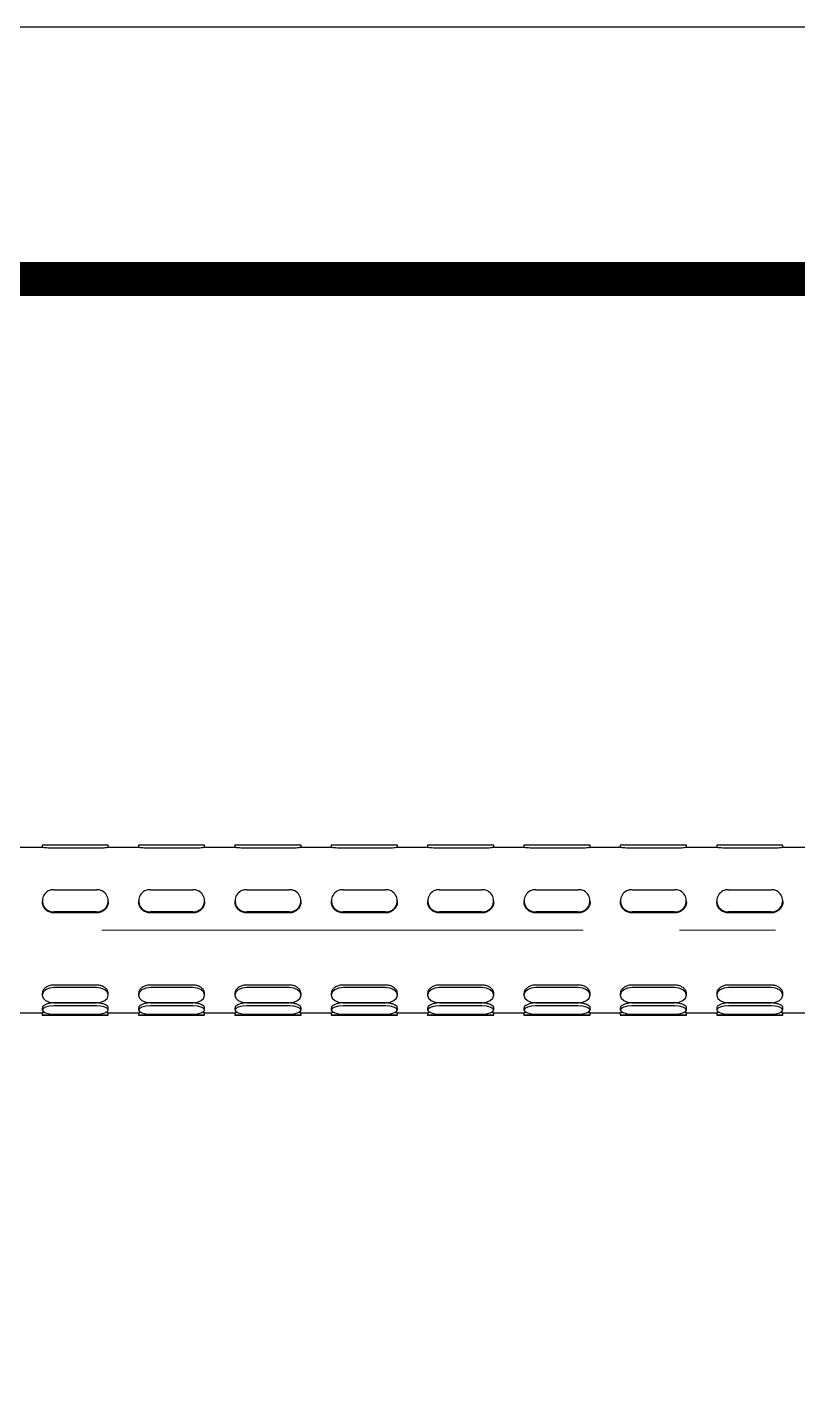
# Model space of a CAD drawing. Extents: x 0 to 3125, y 0 to 2290.
# Drawn here: x 1043.9 to 1206.6, y 2004.1 to 2289.6 of the extents above; entities that cross this region are included whole.
import ezdxf

# ---------------------------------------------------------------- set-up
doc = ezdxf.new("R2010")
doc.units = 0
doc.header["$LTSCALE"] = 10
doc.header["$MEASUREMENT"] = 0
doc.linetypes.add('CENTERX2', pattern=[20.32, 12.7, -2.54, 2.54, -2.54])
doc.layers.get('0').update_dxf_attribs({"linetype": 'CONTINUOUS'})
doc.layers.add('中心线层', color=1, linetype='CENTERX2', lineweight=25)

msp = doc.modelspace()

# ---------------------------------------------------------------- linework, layer by layer
at = {"color": 7, "linetype": 'Continuous', "lineweight": 25}
for p, q in [((1047.14, 2116.46), (1040.7, 2116.46)), ((1047.1, 2116.96), (1047.1, 2116.45)), ((1058.57, 2116.97), (1049.6, 2116.97)), ((1058.57, 2116.29), (1049.6, 2116.29)), ((1067.48, 2116.46), (1061.04, 2116.46)), ((1061.06, 2116.45), (1061.06, 2116.96)), ((1067.44, 2116.96), (1067.44, 2116.45)), ((1078.91, 2116.97), (1069.94, 2116.97)), ((1078.91, 2116.29), (1069.94, 2116.29)), ((1087.82, 2116.46), (1081.38, 2116.46)), ((1081.4, 2116.45), (1081.4, 2116.96)), ((1087.78, 2116.96), (1087.78, 2116.45)), ((1099.25, 2116.97), (1090.28, 2116.97)), ((1099.25, 2116.29), (1090.28, 2116.29)), ((1108.16, 2116.46), (1101.72, 2116.46)), ((1101.74, 2116.45), (1101.74, 2116.96)), ((1108.12, 2116.96), (1108.12, 2116.45)), ((1119.59, 2116.97), (1110.62, 2116.97)), ((1119.59, 2116.29), (1110.62, 2116.29)), ((1128.5, 2116.46), (1122.06, 2116.46)), ((1122.08, 2116.45), (1122.08, 2116.96)), ((1128.46, 2116.96), (1128.46, 2116.45)), ((1139.93, 2116.97), (1130.96, 2116.97)), ((1139.93, 2116.29), (1130.96, 2116.29)), ((1148.84, 2116.46), (1142.4, 2116.46)), ((1142.42, 2116.45), (1142.42, 2116.96)), ((1148.8, 2116.96), (1148.8, 2116.45)), ((1160.27, 2116.97), (1151.3, 2116.97)), ((1160.27, 2116.29), (1151.3, 2116.29)), ((1169.18, 2116.46), (1162.74, 2116.46)), ((1162.76, 2116.45), (1162.76, 2116.96)), ((1169.14, 2116.96), (1169.14, 2116.45)), ((1180.61, 2116.97), (1171.64, 2116.97)), ((1180.61, 2116.29), (1171.64, 2116.29)), ((1189.52, 2116.46), (1183.08, 2116.46)), ((1183.1, 2116.45), (1183.1, 2116.96)), ((1189.48, 2116.96), (1189.48, 2116.45)), ((1200.95, 2116.97), (1191.98, 2116.97)), ((1200.95, 2116.29), (1191.98, 2116.29)), ((1209.86, 2116.46), (1203.42, 2116.46)), ((1203.44, 2116.45), (1203.44, 2116.96)), ((1049.6, 2107.56), (1058.57, 2107.56)), ((1069.94, 2107.56), (1078.91, 2107.56)), ((1090.28, 2107.56), (1099.25, 2107.56)), ((1110.62, 2107.56), (1119.59, 2107.56)), ((1130.96, 2107.56), (1139.93, 2107.56)), ((1151.3, 2107.56), (1160.27, 2107.56)), ((1171.64, 2107.56), (1180.61, 2107.56)), ((1191.98, 2107.56), (1200.95, 2107.56)), ((1047.1, 2105.22), (1047.1, 2105.05)), ((1061.06, 2105.05), (1061.06, 2105.22)), ((1067.44, 2105.22), (1067.44, 2105.05)), ((1081.4, 2105.05), (1081.4, 2105.22)), ((1087.78, 2105.22), (1087.78, 2105.05)), ((1101.74, 2105.05), (1101.74, 2105.22)), ((1108.12, 2105.22), (1108.12, 2105.05)), ((1122.08, 2105.05), (1122.08, 2105.22)), ((1128.46, 2105.22), (1128.46, 2105.05)), ((1142.42, 2105.05), (1142.42, 2105.22)), ((1148.8, 2105.22), (1148.8, 2105.05)), ((1162.76, 2105.05), (1162.76, 2105.22)), ((1169.14, 2105.22), (1169.14, 2105.05)), ((1183.1, 2105.05), (1183.1, 2105.22)), ((1189.48, 2105.22), (1189.48, 2105.05)), ((1203.44, 2105.05), (1203.44, 2105.22)), ((1058.57, 2102.88), (1049.6, 2102.88)), ((1058.57, 2102.65), (1049.6, 2102.65)), ((1078.91, 2102.88), (1069.94, 2102.88)), ((1078.91, 2102.65), (1069.94, 2102.65)), ((1099.25, 2102.88), (1090.28, 2102.88)), ((1099.25, 2102.65), (1090.28, 2102.65)), ((1119.59, 2102.88), (1110.62, 2102.88)), ((1119.59, 2102.65), (1110.62, 2102.65)), ((1139.93, 2102.88), (1130.96, 2102.88)), ((1139.93, 2102.65), (1130.96, 2102.65)), ((1160.27, 2102.88), (1151.3, 2102.88)), ((1160.27, 2102.65), (1151.3, 2102.65)), ((1180.61, 2102.88), (1171.64, 2102.88)), ((1180.61, 2102.65), (1171.64, 2102.65)), ((1200.95, 2102.88), (1191.98, 2102.88)), ((1200.95, 2102.65), (1191.98, 2102.65)), ((1058.57, 2087.44), (1049.6, 2087.44)), ((1078.91, 2087.44), (1069.94, 2087.44)), ((1099.25, 2087.44), (1090.28, 2087.44)), ((1119.59, 2087.44), (1110.62, 2087.44)), ((1139.93, 2087.44), (1130.96, 2087.44)), ((1160.27, 2087.44), (1151.3, 2087.44)), ((1180.61, 2087.44), (1171.64, 2087.44)), ((1200.95, 2087.44), (1191.98, 2087.44)), ((1047.1, 2085.7), (1047.1, 2085.31)), ((1058.57, 2086.92), (1049.6, 2086.92)), ((1061.06, 2085.31), (1061.06, 2085.7)), ((1067.44, 2085.7), (1067.44, 2085.31)), ((1078.91, 2086.92), (1069.94, 2086.92)), ((1081.4, 2085.31), (1081.4, 2085.7)), ((1087.78, 2085.7), (1087.78, 2085.31)), ((1099.25, 2086.92), (1090.28, 2086.92)), ((1101.74, 2085.31), (1101.74, 2085.7)), ((1108.12, 2085.7), (1108.12, 2085.31)), ((1119.59, 2086.92), (1110.62, 2086.92)), ((1122.08, 2085.31), (1122.08, 2085.7)), ((1128.46, 2085.7), (1128.46, 2085.31)), ((1139.93, 2086.92), (1130.96, 2086.92)), ((1142.42, 2085.31), (1142.42, 2085.7)), ((1148.8, 2085.7), (1148.8, 2085.31)), ((1160.27, 2086.92), (1151.3, 2086.92)), ((1162.76, 2085.31), (1162.76, 2085.7)), ((1169.14, 2085.7), (1169.14, 2085.31)), ((1180.61, 2086.92), (1171.64, 2086.92)), ((1183.1, 2085.31), (1183.1, 2085.7)), ((1189.48, 2085.7), (1189.48, 2085.31)), ((1200.95, 2086.92), (1191.98, 2086.92)), ((1203.44, 2085.31), (1203.44, 2085.7)), ((1040.69, 2081.56), (1047.13, 2081.56)), ((1047.1, 2082.64), (1047.1, 2082.17)), ((1047.1, 2081.57), (1047.1, 2081.06)), ((1049.6, 2083.7), (1058.57, 2083.7)), ((1058.57, 2083.67), (1049.6, 2083.67)), ((1058.57, 2083.03), (1049.6, 2083.03)), ((1049.6, 2081.31), (1058.57, 2081.31)), ((1061.03, 2081.56), (1067.47, 2081.56)), ((1061.06, 2082.17), (1061.06, 2082.64)), ((1061.06, 2081.06), (1061.06, 2081.57)), ((1067.44, 2082.64), (1067.44, 2082.17)), ((1067.44, 2081.57), (1067.44, 2081.06)), ((1069.94, 2083.7), (1078.91, 2083.7)), ((1078.91, 2083.67), (1069.94, 2083.67)), ((1078.91, 2083.03), (1069.94, 2083.03)), ((1069.94, 2081.31), (1078.91, 2081.31)), ((1081.37, 2081.56), (1087.81, 2081.56)), ((1081.4, 2082.17), (1081.4, 2082.64)), ((1081.4, 2081.06), (1081.4, 2081.57)), ((1087.78, 2082.64), (1087.78, 2082.17)), ((1087.78, 2081.57), (1087.78, 2081.06)), ((1090.28, 2083.7), (1099.25, 2083.7)), ((1099.25, 2083.67), (1090.28, 2083.67)), ((1099.25, 2083.03), (1090.28, 2083.03)), ((1090.28, 2081.31), (1099.25, 2081.31)), ((1101.71, 2081.56), (1108.15, 2081.56)), ((1101.74, 2082.17), (1101.74, 2082.64)), ((1101.74, 2081.06), (1101.74, 2081.57)), ((1108.12, 2082.64), (1108.12, 2082.17)), ((1108.12, 2081.57), (1108.12, 2081.06)), ((1110.62, 2083.7), (1119.59, 2083.7)), ((1119.59, 2083.67), (1110.62, 2083.67)), ((1119.59, 2083.03), (1110.62, 2083.03)), ((1110.62, 2081.31), (1119.59, 2081.31)), ((1122.05, 2081.56), (1128.49, 2081.56)), ((1122.08, 2082.17), (1122.08, 2082.64)), ((1122.08, 2081.06), (1122.08, 2081.57)), ((1128.46, 2082.64), (1128.46, 2082.17)), ((1128.46, 2081.57), (1128.46, 2081.06)), ((1130.96, 2083.7), (1139.93, 2083.7)), ((1139.93, 2083.67), (1130.96, 2083.67)), ((1139.93, 2083.03), (1130.96, 2083.03)), ((1130.96, 2081.31), (1139.93, 2081.31)), ((1142.39, 2081.56), (1148.83, 2081.56)), ((1142.42, 2082.17), (1142.42, 2082.64)), ((1142.42, 2081.06), (1142.42, 2081.57)), ((1148.8, 2082.64), (1148.8, 2082.17)), ((1148.8, 2081.57), (1148.8, 2081.06)), ((1151.3, 2083.7), (1160.27, 2083.7)), ((1160.27, 2083.67), (1151.3, 2083.67)), ((1160.27, 2083.03), (1151.3, 2083.03)), ((1151.3, 2081.31), (1160.27, 2081.31)), ((1162.73, 2081.56), (1169.17, 2081.56)), ((1162.76, 2082.17), (1162.76, 2082.64)), ((1162.76, 2081.06), (1162.76, 2081.57)), ((1169.14, 2082.64), (1169.14, 2082.17)), ((1169.14, 2081.57), (1169.14, 2081.06)), ((1171.64, 2083.7), (1180.61, 2083.7)), ((1180.61, 2083.67), (1171.64, 2083.67)), ((1180.61, 2083.03), (1171.64, 2083.03)), ((1171.64, 2081.31), (1180.61, 2081.31)), ((1183.07, 2081.56), (1189.51, 2081.56)), ((1183.1, 2082.17), (1183.1, 2082.64)), ((1183.1, 2081.06), (1183.1, 2081.57)), ((1189.48, 2082.64), (1189.48, 2082.17)), ((1189.48, 2081.57), (1189.48, 2081.06)), ((1191.98, 2083.7), (1200.95, 2083.7)), ((1200.95, 2083.67), (1191.98, 2083.67)), ((1200.95, 2083.03), (1191.98, 2083.03)), ((1191.98, 2081.31), (1200.95, 2081.31)), ((1203.41, 2081.56), (1209.85, 2081.56)), ((1203.44, 2082.17), (1203.44, 2082.64)), ((1203.44, 2081.06), (1203.44, 2081.57)), ((1058.57, 2081.07), (1049.6, 2081.07)), ((1049.6, 2081.05), (1058.57, 2081.05)), ((1078.91, 2081.07), (1069.94, 2081.07)), ((1069.94, 2081.05), (1078.91, 2081.05)), ((1099.25, 2081.07), (1090.28, 2081.07)), ((1090.28, 2081.05), (1099.25, 2081.05)), ((1119.59, 2081.07), (1110.62, 2081.07)), ((1110.62, 2081.05), (1119.59, 2081.05)), ((1139.93, 2081.07), (1130.96, 2081.07)), ((1130.96, 2081.05), (1139.93, 2081.05)), ((1160.27, 2081.07), (1151.3, 2081.07)), ((1151.3, 2081.05), (1160.27, 2081.05)), ((1180.61, 2081.07), (1171.64, 2081.07)), ((1171.64, 2081.05), (1180.61, 2081.05)), ((1200.95, 2081.07), (1191.98, 2081.07)), ((1191.98, 2081.05), (1200.95, 2081.05))]:
    msp.add_line(p, q, dxfattribs=at)
at = {"ltscale": 0.5}
msp.add_lwpolyline([(0, 0), (3124.8, 0), (3124.8, 2289.6), (0, 2289.6)], close=True, dxfattribs=at)
at = {"color": 5, "linetype": 'ByBlock', "lineweight": 200, "const_width": 7.2}
msp.add_lwpolyline([(50.25, 98.04), (3074.25, 98.04), (3074.25, 2236.44), (50.25, 2236.44)], close=True, dxfattribs=at)
at = {"color": 7, "linetype": 'Continuous', "lineweight": 25, "flags": 128}
for points in [[(1049.6, 2086.92), (1048.64, 2086.8), (1047.83, 2086.45), (1047.29, 2085.93), (1047.1, 2085.31), (1047.29, 2084.7), (1047.83, 2084.17), (1048.64, 2083.82), (1049.6, 2083.7)], [(1058.57, 2083.7), (1059.52, 2083.82), (1060.33, 2084.17), (1060.87, 2084.7), (1061.06, 2085.31), (1060.87, 2085.93), (1060.33, 2086.45), (1059.52, 2086.8), (1058.57, 2086.92)], [(1069.94, 2086.92), (1068.98, 2086.8), (1068.17, 2086.45), (1067.63, 2085.93), (1067.44, 2085.31), (1067.63, 2084.7), (1068.17, 2084.17), (1068.98, 2083.82), (1069.94, 2083.7)], [(1078.91, 2083.7), (1079.86, 2083.82), (1080.67, 2084.17), (1081.21, 2084.7), (1081.4, 2085.31), (1081.21, 2085.93), (1080.67, 2086.45), (1079.86, 2086.8), (1078.91, 2086.92)], [(1090.28, 2086.92), (1089.32, 2086.8), (1088.51, 2086.45), (1087.97, 2085.93), (1087.78, 2085.31), (1087.97, 2084.7), (1088.51, 2084.17), (1089.32, 2083.82), (1090.28, 2083.7)], [(1099.25, 2083.7), (1100.2, 2083.82), (1101.01, 2084.17), (1101.55, 2084.7), (1101.74, 2085.31), (1101.55, 2085.93), (1101.01, 2086.45), (1100.2, 2086.8), (1099.25, 2086.92)], [(1110.62, 2086.92), (1109.66, 2086.8), (1108.85, 2086.45), (1108.31, 2085.93), (1108.12, 2085.31), (1108.31, 2084.7), (1108.85, 2084.17), (1109.66, 2083.82), (1110.62, 2083.7)], [(1119.59, 2083.7), (1120.54, 2083.82), (1121.35, 2084.17), (1121.89, 2084.7), (1122.08, 2085.31), (1121.89, 2085.93), (1121.35, 2086.45), (1120.54, 2086.8), (1119.59, 2086.92)], [(1130.96, 2086.92), (1130, 2086.8), (1129.19, 2086.45), (1128.65, 2085.93), (1128.46, 2085.31), (1128.65, 2084.7), (1129.19, 2084.17), (1130, 2083.82), (1130.96, 2083.7)], [(1139.93, 2083.7), (1140.88, 2083.82), (1141.69, 2084.17), (1142.23, 2084.7), (1142.42, 2085.31), (1142.23, 2085.93), (1141.69, 2086.45), (1140.88, 2086.8), (1139.93, 2086.92)], [(1151.3, 2086.92), (1150.34, 2086.8), (1149.53, 2086.45), (1148.99, 2085.93), (1148.8, 2085.31), (1148.99, 2084.7), (1149.53, 2084.17), (1150.34, 2083.82), (1151.3, 2083.7)], [(1160.27, 2083.7), (1161.22, 2083.82), (1162.03, 2084.17), (1162.57, 2084.7), (1162.76, 2085.31), (1162.57, 2085.93), (1162.03, 2086.45), (1161.22, 2086.8), (1160.27, 2086.92)], [(1171.64, 2086.92), (1170.68, 2086.8), (1169.87, 2086.45), (1169.33, 2085.93), (1169.14, 2085.31), (1169.33, 2084.7), (1169.87, 2084.17), (1170.68, 2083.82), (1171.64, 2083.7)], [(1180.61, 2083.7), (1181.56, 2083.82), (1182.37, 2084.17), (1182.91, 2084.7), (1183.1, 2085.31), (1182.91, 2085.93), (1182.37, 2086.45), (1181.56, 2086.8), (1180.61, 2086.92)], [(1191.98, 2086.92), (1191.02, 2086.8), (1190.21, 2086.45), (1189.67, 2085.93), (1189.48, 2085.31), (1189.67, 2084.7), (1190.21, 2084.17), (1191.02, 2083.82), (1191.98, 2083.7)], [(1200.95, 2083.7), (1201.9, 2083.82), (1202.71, 2084.17), (1203.25, 2084.7), (1203.44, 2085.31), (1203.25, 2085.93), (1202.71, 2086.45), (1201.9, 2086.8), (1200.95, 2086.92)], [(1049.6, 2083.03), (1048.64, 2082.97), (1047.83, 2082.78), (1047.29, 2082.5), (1047.1, 2082.17), (1047.29, 2081.84), (1047.83, 2081.56), (1048.64, 2081.37), (1049.6, 2081.31)], [(1058.57, 2081.31), (1059.52, 2081.37), (1060.33, 2081.56), (1060.87, 2081.84), (1061.06, 2082.17), (1060.87, 2082.5), (1060.33, 2082.78), (1059.52, 2082.97), (1058.57, 2083.03)], [(1069.94, 2083.03), (1068.98, 2082.97), (1068.17, 2082.78), (1067.63, 2082.5), (1067.44, 2082.17), (1067.63, 2081.84), (1068.17, 2081.56), (1068.98, 2081.37), (1069.94, 2081.31)], [(1078.91, 2081.31), (1079.86, 2081.37), (1080.67, 2081.56), (1081.21, 2081.84), (1081.4, 2082.17), (1081.21, 2082.5), (1080.67, 2082.78), (1079.86, 2082.97), (1078.91, 2083.03)], [(1090.28, 2083.03), (1089.32, 2082.97), (1088.51, 2082.78), (1087.97, 2082.5), (1087.78, 2082.17), (1087.97, 2081.84), (1088.51, 2081.56), (1089.32, 2081.37), (1090.28, 2081.31)], [(1099.25, 2081.31), (1100.2, 2081.37), (1101.01, 2081.56), (1101.55, 2081.84), (1101.74, 2082.17), (1101.55, 2082.5), (1101.01, 2082.78), (1100.2, 2082.97), (1099.25, 2083.03)], [(1110.62, 2083.03), (1109.66, 2082.97), (1108.85, 2082.78), (1108.31, 2082.5), (1108.12, 2082.17), (1108.31, 2081.84), (1108.85, 2081.56), (1109.66, 2081.37), (1110.62, 2081.31)], [(1119.59, 2081.31), (1120.54, 2081.37), (1121.35, 2081.56), (1121.89, 2081.84), (1122.08, 2082.17), (1121.89, 2082.5), (1121.35, 2082.78), (1120.54, 2082.97), (1119.59, 2083.03)], [(1130.96, 2083.03), (1130, 2082.97), (1129.19, 2082.78), (1128.65, 2082.5), (1128.46, 2082.17), (1128.65, 2081.84), (1129.19, 2081.56), (1130, 2081.37), (1130.96, 2081.31)], [(1139.93, 2081.31), (1140.88, 2081.37), (1141.69, 2081.56), (1142.23, 2081.84), (1142.42, 2082.17), (1142.23, 2082.5), (1141.69, 2082.78), (1140.88, 2082.97), (1139.93, 2083.03)], [(1151.3, 2083.03), (1150.34, 2082.97), (1149.53, 2082.78), (1148.99, 2082.5), (1148.8, 2082.17), (1148.99, 2081.84), (1149.53, 2081.56), (1150.34, 2081.37), (1151.3, 2081.31)], [(1160.27, 2081.31), (1161.22, 2081.37), (1162.03, 2081.56), (1162.57, 2081.84), (1162.76, 2082.17), (1162.57, 2082.5), (1162.03, 2082.78), (1161.22, 2082.97), (1160.27, 2083.03)], [(1171.64, 2083.03), (1170.68, 2082.97), (1169.87, 2082.78), (1169.33, 2082.5), (1169.14, 2082.17), (1169.33, 2081.84), (1169.87, 2081.56), (1170.68, 2081.37), (1171.64, 2081.31)], [(1180.61, 2081.31), (1181.56, 2081.37), (1182.37, 2081.56), (1182.91, 2081.84), (1183.1, 2082.17), (1182.91, 2082.5), (1182.37, 2082.78), (1181.56, 2082.97), (1180.61, 2083.03)], [(1191.98, 2083.03), (1191.02, 2082.97), (1190.21, 2082.78), (1189.67, 2082.5), (1189.48, 2082.17), (1189.67, 2081.84), (1190.21, 2081.56), (1191.02, 2081.37), (1191.98, 2081.31)], [(1200.95, 2081.31), (1201.9, 2081.37), (1202.71, 2081.56), (1203.25, 2081.84), (1203.44, 2082.17), (1203.25, 2082.5), (1202.71, 2082.78), (1201.9, 2082.97), (1200.95, 2083.03)], [(1049.6, 2081.07), (1048.64, 2081.07), (1047.83, 2081.07), (1047.29, 2081.07), (1047.1, 2081.06), (1047.29, 2081.06), (1047.83, 2081.06), (1048.64, 2081.05), (1049.6, 2081.05)], [(1058.57, 2081.05), (1059.52, 2081.05), (1060.33, 2081.06), (1060.87, 2081.06), (1061.06, 2081.06), (1060.87, 2081.07), (1060.33, 2081.07), (1059.52, 2081.07), (1058.57, 2081.07)], [(1069.94, 2081.07), (1068.98, 2081.07), (1068.17, 2081.07), (1067.63, 2081.07), (1067.44, 2081.06), (1067.63, 2081.06), (1068.17, 2081.06), (1068.98, 2081.05), (1069.94, 2081.05)], [(1078.91, 2081.05), (1079.86, 2081.05), (1080.67, 2081.06), (1081.21, 2081.06), (1081.4, 2081.06), (1081.21, 2081.07), (1080.67, 2081.07), (1079.86, 2081.07), (1078.91, 2081.07)], [(1090.28, 2081.07), (1089.32, 2081.07), (1088.51, 2081.07), (1087.97, 2081.07), (1087.78, 2081.06), (1087.97, 2081.06), (1088.51, 2081.06), (1089.32, 2081.05), (1090.28, 2081.05)], [(1099.25, 2081.05), (1100.2, 2081.05), (1101.01, 2081.06), (1101.55, 2081.06), (1101.74, 2081.06), (1101.55, 2081.07), (1101.01, 2081.07), (1100.2, 2081.07), (1099.25, 2081.07)], [(1110.62, 2081.07), (1109.66, 2081.07), (1108.85, 2081.07), (1108.31, 2081.07), (1108.12, 2081.06), (1108.31, 2081.06), (1108.85, 2081.06), (1109.66, 2081.05), (1110.62, 2081.05)], [(1119.59, 2081.05), (1120.54, 2081.05), (1121.35, 2081.06), (1121.89, 2081.06), (1122.08, 2081.06), (1121.89, 2081.07), (1121.35, 2081.07), (1120.54, 2081.07), (1119.59, 2081.07)], [(1130.96, 2081.07), (1130, 2081.07), (1129.19, 2081.07), (1128.65, 2081.07), (1128.46, 2081.06), (1128.65, 2081.06), (1129.19, 2081.06), (1130, 2081.05), (1130.96, 2081.05)], [(1139.93, 2081.05), (1140.88, 2081.05), (1141.69, 2081.06), (1142.23, 2081.06), (1142.42, 2081.06), (1142.23, 2081.07), (1141.69, 2081.07), (1140.88, 2081.07), (1139.93, 2081.07)], [(1151.3, 2081.07), (1150.34, 2081.07), (1149.53, 2081.07), (1148.99, 2081.07), (1148.8, 2081.06), (1148.99, 2081.06), (1149.53, 2081.06), (1150.34, 2081.05), (1151.3, 2081.05)], [(1160.27, 2081.05), (1161.22, 2081.05), (1162.03, 2081.06), (1162.57, 2081.06), (1162.76, 2081.06), (1162.57, 2081.07), (1162.03, 2081.07), (1161.22, 2081.07), (1160.27, 2081.07)], [(1171.64, 2081.07), (1170.68, 2081.07), (1169.87, 2081.07), (1169.33, 2081.07), (1169.14, 2081.06), (1169.33, 2081.06), (1169.87, 2081.06), (1170.68, 2081.05), (1171.64, 2081.05)], [(1180.61, 2081.05), (1181.56, 2081.05), (1182.37, 2081.06), (1182.91, 2081.06), (1183.1, 2081.06), (1182.91, 2081.07), (1182.37, 2081.07), (1181.56, 2081.07), (1180.61, 2081.07)], [(1191.98, 2081.07), (1191.02, 2081.07), (1190.21, 2081.07), (1189.67, 2081.07), (1189.48, 2081.06), (1189.67, 2081.06), (1190.21, 2081.06), (1191.02, 2081.05), (1191.98, 2081.05)], [(1200.95, 2081.05), (1201.9, 2081.05), (1202.71, 2081.06), (1203.25, 2081.06), (1203.44, 2081.06), (1203.25, 2081.07), (1202.71, 2081.07), (1201.9, 2081.07), (1200.95, 2081.07)]]:
    msp.add_lwpolyline(points, dxfattribs=at)
at = {"color": 7, "linetype": 'Continuous', "lineweight": 25}
for centre, radius, start, end in [((1048.97, 1971.56), 145.41, 89.7544, 90.7367), ((1059.19, 1971.56), 145.41, 89.2633, 90.2456), ((1069.31, 1971.56), 145.41, 89.7544, 90.7367), ((1079.53, 1971.56), 145.41, 89.2633, 90.2456), ((1089.65, 1971.56), 145.41, 89.7544, 90.7367), ((1099.87, 1971.56), 145.41, 89.2633, 90.2456), ((1109.99, 1971.56), 145.41, 89.7544, 90.7367), ((1120.21, 1971.56), 145.41, 89.2633, 90.2456), ((1130.33, 1971.56), 145.41, 89.7544, 90.7367), ((1140.55, 1971.56), 145.41, 89.2633, 90.2456), ((1150.67, 1971.56), 145.41, 89.7544, 90.7367), ((1160.89, 1971.56), 145.41, 89.2633, 90.2456), ((1171.01, 1971.56), 145.41, 89.7544, 90.7367), ((1181.23, 1971.56), 145.41, 89.2633, 90.2456), ((1191.35, 1971.56), 145.41, 89.7544, 90.7367), ((1201.57, 1971.56), 145.41, 89.2633, 90.2456), ((1049.48, 2105.22), 2.34, 87.0602, 272.9398), ((1058.69, 2105.22), 2.34, 267.0602, 92.9398), ((1069.82, 2105.22), 2.34, 87.0602, 272.9398), ((1079.03, 2105.22), 2.34, 267.0602, 92.9398), ((1090.16, 2105.22), 2.34, 87.0602, 272.9398), ((1099.37, 2105.22), 2.34, 267.0602, 92.9398), ((1110.5, 2105.22), 2.34, 87.0602, 272.9398), ((1119.71, 2105.22), 2.34, 267.0602, 92.9398), ((1130.84, 2105.22), 2.34, 87.0602, 272.9398), ((1140.05, 2105.22), 2.34, 267.0602, 92.9398), ((1151.18, 2105.22), 2.34, 87.0602, 272.9398), ((1160.39, 2105.22), 2.34, 267.0602, 92.9398), ((1171.52, 2105.22), 2.34, 87.0602, 272.9398), ((1180.73, 2105.22), 2.34, 267.0602, 92.9398), ((1191.86, 2105.22), 2.34, 87.0602, 272.9398), ((1201.07, 2105.22), 2.34, 267.0602, 92.9398)]:
    msp.add_arc(centre, radius, start, end, dxfattribs=at)
for points, knots in [([(1049.6, 2116.29), (1049.32, 2116.29), (1048.76, 2116.3), (1048.02, 2116.36), (1047.46, 2116.42), (1047.14, 2116.46), (1047.14, 2116.45), (1047.14, 2116.45)], [0, 0, 0, 0, 0.217521, 0.434988, 0.6538548, 0.8736554, 1, 1, 1, 1]), ([(1061.04, 2116.45), (1061.04, 2116.46), (1061.07, 2116.46), (1060.85, 2116.43), (1060.38, 2116.38), (1059.68, 2116.32), (1059.04, 2116.29), (1058.67, 2116.29), (1058.57, 2116.29)], [0, 0, 0, 0, 0.052739, 0.269251, 0.486529, 0.705739, 0.925071, 1, 1, 1, 1]), ([(1069.94, 2116.29), (1069.66, 2116.29), (1069.1, 2116.3), (1068.36, 2116.36), (1067.8, 2116.42), (1067.48, 2116.46), (1067.48, 2116.45), (1067.48, 2116.45)], [0, 0, 0, 0, 0.217521, 0.434988, 0.653855, 0.873655, 1, 1, 1, 1]), ([(1081.38, 2116.45), (1081.38, 2116.46), (1081.41, 2116.46), (1081.19, 2116.43), (1080.72, 2116.38), (1080.02, 2116.32), (1079.38, 2116.29), (1079.01, 2116.29), (1078.91, 2116.29)], [0, 0, 0, 0, 0.0527395, 0.2692515, 0.4865289, 0.7057387, 0.9250713, 1, 1, 1, 1]), ([(1090.28, 2116.29), (1090, 2116.29), (1089.44, 2116.3), (1088.7, 2116.36), (1088.14, 2116.42), (1087.82, 2116.46), (1087.82, 2116.45), (1087.82, 2116.45)], [0, 0, 0, 0, 0.217521, 0.434988, 0.653855, 0.873655, 1, 1, 1, 1]), ([(1101.72, 2116.45), (1101.72, 2116.46), (1101.75, 2116.46), (1101.53, 2116.43), (1101.06, 2116.38), (1100.36, 2116.32), (1099.72, 2116.29), (1099.35, 2116.29), (1099.25, 2116.29)], [0, 0, 0, 0, 0.052739, 0.269251, 0.486529, 0.705739, 0.925071, 1, 1, 1, 1]), ([(1110.62, 2116.29), (1110.34, 2116.29), (1109.78, 2116.3), (1109.04, 2116.36), (1108.48, 2116.42), (1108.16, 2116.46), (1108.16, 2116.45), (1108.16, 2116.45)], [0, 0, 0, 0, 0.217521, 0.434988, 0.6538548, 0.8736554, 1, 1, 1, 1]), ([(1122.06, 2116.45), (1122.06, 2116.46), (1122.09, 2116.46), (1121.87, 2116.43), (1121.4, 2116.38), (1120.7, 2116.32), (1120.06, 2116.29), (1119.69, 2116.29), (1119.59, 2116.29)], [0, 0, 0, 0, 0.052739, 0.269251, 0.486529, 0.705739, 0.925071, 1, 1, 1, 1]), ([(1130.96, 2116.29), (1130.68, 2116.29), (1130.12, 2116.3), (1129.38, 2116.36), (1128.82, 2116.42), (1128.5, 2116.46), (1128.5, 2116.45), (1128.5, 2116.45)], [0, 0, 0, 0, 0.217521, 0.434988, 0.6538548, 0.8736554, 1, 1, 1, 1]), ([(1142.4, 2116.45), (1142.4, 2116.46), (1142.43, 2116.46), (1142.21, 2116.43), (1141.74, 2116.38), (1141.04, 2116.32), (1140.4, 2116.29), (1140.03, 2116.29), (1139.93, 2116.29)], [0, 0, 0, 0, 0.052739, 0.269251, 0.486529, 0.705739, 0.925071, 1, 1, 1, 1]), ([(1151.3, 2116.29), (1151.02, 2116.29), (1150.46, 2116.3), (1149.72, 2116.36), (1149.16, 2116.42), (1148.84, 2116.46), (1148.84, 2116.45), (1148.84, 2116.45)], [0, 0, 0, 0, 0.217521, 0.434988, 0.653855, 0.873655, 1, 1, 1, 1]), ([(1162.74, 2116.45), (1162.74, 2116.46), (1162.77, 2116.46), (1162.55, 2116.43), (1162.08, 2116.38), (1161.38, 2116.32), (1160.74, 2116.29), (1160.37, 2116.29), (1160.27, 2116.29)], [0, 0, 0, 0, 0.052739, 0.269251, 0.486529, 0.705739, 0.925071, 1, 1, 1, 1]), ([(1171.64, 2116.29), (1171.36, 2116.29), (1170.8, 2116.3), (1170.06, 2116.36), (1169.5, 2116.42), (1169.18, 2116.46), (1169.18, 2116.45), (1169.18, 2116.45)], [0, 0, 0, 0, 0.217521, 0.434988, 0.653855, 0.873655, 1, 1, 1, 1]), ([(1183.08, 2116.45), (1183.08, 2116.46), (1183.11, 2116.46), (1182.89, 2116.43), (1182.42, 2116.38), (1181.72, 2116.32), (1181.08, 2116.29), (1180.71, 2116.29), (1180.61, 2116.29)], [0, 0, 0, 0, 0.052739, 0.269251, 0.486529, 0.705739, 0.925071, 1, 1, 1, 1]), ([(1191.98, 2116.29), (1191.7, 2116.29), (1191.14, 2116.3), (1190.4, 2116.36), (1189.84, 2116.42), (1189.52, 2116.46), (1189.52, 2116.45), (1189.52, 2116.45)], [0, 0, 0, 0, 0.217521, 0.434988, 0.653855, 0.873655, 1, 1, 1, 1]), ([(1203.42, 2116.45), (1203.42, 2116.46), (1203.45, 2116.46), (1203.23, 2116.43), (1202.76, 2116.38), (1202.06, 2116.32), (1201.42, 2116.29), (1201.05, 2116.29), (1200.95, 2116.29)], [0, 0, 0, 0, 0.0527395, 0.2692515, 0.4865289, 0.7057387, 0.9250713, 1, 1, 1, 1]), ([(1049.6, 2102.65), (1049.32, 2102.67), (1048.76, 2102.73), (1048.02, 2103.15), (1047.46, 2103.76), (1047.14, 2104.43), (1047.14, 2104.87), (1047.14, 2105.05)], [0, 0, 0, 0, 0.213248, 0.426444, 0.641012, 0.856495, 1, 1, 1, 1]), ([(1061.03, 2105.04), (1061.04, 2104.96), (1061.08, 2104.62), (1060.85, 2104.01), (1060.38, 2103.34), (1059.68, 2102.86), (1059.04, 2102.66), (1058.67, 2102.65), (1058.57, 2102.65)], [0, 0, 0, 0, 0.070496, 0.28295, 0.496154, 0.711255, 0.926476, 1, 1, 1, 1]), ([(1069.94, 2102.65), (1069.66, 2102.67), (1069.1, 2102.73), (1068.36, 2103.15), (1067.8, 2103.76), (1067.48, 2104.43), (1067.48, 2104.87), (1067.48, 2105.05)], [0, 0, 0, 0, 0.213248, 0.426444, 0.641012, 0.856495, 1, 1, 1, 1]), ([(1081.37, 2105.04), (1081.38, 2104.96), (1081.42, 2104.62), (1081.19, 2104.01), (1080.72, 2103.34), (1080.02, 2102.86), (1079.38, 2102.66), (1079.01, 2102.65), (1078.91, 2102.65)], [0, 0, 0, 0, 0.070496, 0.28295, 0.496154, 0.711255, 0.926476, 1, 1, 1, 1]), ([(1090.28, 2102.65), (1090, 2102.67), (1089.44, 2102.73), (1088.7, 2103.15), (1088.14, 2103.76), (1087.82, 2104.43), (1087.82, 2104.87), (1087.82, 2105.05)], [0, 0, 0, 0, 0.213248, 0.426444, 0.641012, 0.856495, 1, 1, 1, 1]), ([(1101.71, 2105.04), (1101.72, 2104.96), (1101.76, 2104.62), (1101.53, 2104.01), (1101.06, 2103.34), (1100.36, 2102.86), (1099.72, 2102.66), (1099.35, 2102.65), (1099.25, 2102.65)], [0, 0, 0, 0, 0.070496, 0.28295, 0.496154, 0.711255, 0.926476, 1, 1, 1, 1]), ([(1110.62, 2102.65), (1110.34, 2102.67), (1109.78, 2102.73), (1109.04, 2103.15), (1108.48, 2103.76), (1108.16, 2104.43), (1108.16, 2104.87), (1108.16, 2105.05)], [0, 0, 0, 0, 0.213248, 0.426444, 0.641012, 0.856495, 1, 1, 1, 1]), ([(1122.05, 2105.04), (1122.06, 2104.96), (1122.1, 2104.62), (1121.87, 2104.01), (1121.4, 2103.34), (1120.7, 2102.86), (1120.06, 2102.66), (1119.69, 2102.65), (1119.59, 2102.65)], [0, 0, 0, 0, 0.070496, 0.28295, 0.496154, 0.711255, 0.926476, 1, 1, 1, 1]), ([(1130.96, 2102.65), (1130.68, 2102.67), (1130.12, 2102.73), (1129.38, 2103.15), (1128.82, 2103.76), (1128.5, 2104.43), (1128.5, 2104.87), (1128.5, 2105.05)], [0, 0, 0, 0, 0.213248, 0.426444, 0.641012, 0.856495, 1, 1, 1, 1]), ([(1142.39, 2105.04), (1142.4, 2104.96), (1142.44, 2104.62), (1142.21, 2104.01), (1141.74, 2103.34), (1141.04, 2102.86), (1140.4, 2102.66), (1140.03, 2102.65), (1139.93, 2102.65)], [0, 0, 0, 0, 0.070496, 0.28295, 0.496154, 0.711255, 0.926476, 1, 1, 1, 1]), ([(1151.3, 2102.65), (1151.02, 2102.67), (1150.46, 2102.73), (1149.72, 2103.15), (1149.16, 2103.76), (1148.84, 2104.43), (1148.84, 2104.87), (1148.84, 2105.05)], [0, 0, 0, 0, 0.213248, 0.426444, 0.641012, 0.856495, 1, 1, 1, 1]), ([(1162.73, 2105.04), (1162.74, 2104.96), (1162.78, 2104.62), (1162.55, 2104.01), (1162.08, 2103.34), (1161.38, 2102.86), (1160.74, 2102.66), (1160.37, 2102.65), (1160.27, 2102.65)], [0, 0, 0, 0, 0.070496, 0.28295, 0.496154, 0.711255, 0.926476, 1, 1, 1, 1]), ([(1171.64, 2102.65), (1171.36, 2102.67), (1170.8, 2102.73), (1170.06, 2103.15), (1169.5, 2103.76), (1169.18, 2104.43), (1169.18, 2104.87), (1169.18, 2105.05)], [0, 0, 0, 0, 0.213248, 0.426444, 0.641012, 0.856495, 1, 1, 1, 1]), ([(1183.07, 2105.04), (1183.08, 2104.96), (1183.12, 2104.62), (1182.89, 2104.01), (1182.42, 2103.34), (1181.72, 2102.86), (1181.08, 2102.66), (1180.71, 2102.65), (1180.61, 2102.65)], [0, 0, 0, 0, 0.070496, 0.28295, 0.496154, 0.711255, 0.926476, 1, 1, 1, 1]), ([(1191.98, 2102.65), (1191.7, 2102.67), (1191.14, 2102.73), (1190.4, 2103.15), (1189.84, 2103.76), (1189.52, 2104.43), (1189.52, 2104.87), (1189.52, 2105.05)], [0, 0, 0, 0, 0.213248, 0.426444, 0.641012, 0.856495, 1, 1, 1, 1]), ([(1203.41, 2105.04), (1203.42, 2104.96), (1203.46, 2104.62), (1203.23, 2104.01), (1202.76, 2103.34), (1202.06, 2102.86), (1201.42, 2102.66), (1201.05, 2102.65), (1200.95, 2102.65)], [0, 0, 0, 0, 0.070496, 0.28295, 0.496154, 0.711255, 0.926476, 1, 1, 1, 1]), ([(1049.6, 2087.44), (1049.32, 2087.42), (1048.76, 2087.38), (1048.02, 2087.06), (1047.46, 2086.61), (1047.14, 2086.12), (1047.14, 2085.82), (1047.14, 2085.69)], [0, 0, 0, 0, 0.213248, 0.426444, 0.641012, 0.856495, 1, 1, 1, 1]), ([(1061.03, 2085.7), (1061.04, 2085.75), (1061.08, 2085.99), (1060.85, 2086.42), (1060.38, 2086.91), (1059.68, 2087.28), (1059.04, 2087.43), (1058.67, 2087.44), (1058.57, 2087.44)], [0, 0, 0, 0, 0.070496, 0.28295, 0.496154, 0.711255, 0.926476, 1, 1, 1, 1]), ([(1069.94, 2087.44), (1069.66, 2087.42), (1069.1, 2087.38), (1068.36, 2087.06), (1067.8, 2086.61), (1067.48, 2086.12), (1067.48, 2085.82), (1067.48, 2085.69)], [0, 0, 0, 0, 0.213248, 0.426444, 0.641012, 0.856495, 1, 1, 1, 1]), ([(1081.37, 2085.7), (1081.38, 2085.75), (1081.42, 2085.99), (1081.19, 2086.42), (1080.72, 2086.91), (1080.02, 2087.28), (1079.38, 2087.43), (1079.01, 2087.44), (1078.91, 2087.44)], [0, 0, 0, 0, 0.070496, 0.28295, 0.496154, 0.711255, 0.926476, 1, 1, 1, 1]), ([(1090.28, 2087.44), (1090, 2087.42), (1089.44, 2087.38), (1088.7, 2087.06), (1088.14, 2086.61), (1087.82, 2086.12), (1087.82, 2085.82), (1087.82, 2085.69)], [0, 0, 0, 0, 0.213248, 0.426444, 0.641012, 0.856495, 1, 1, 1, 1]), ([(1101.71, 2085.7), (1101.72, 2085.75), (1101.76, 2085.99), (1101.53, 2086.42), (1101.06, 2086.91), (1100.36, 2087.28), (1099.72, 2087.43), (1099.35, 2087.44), (1099.25, 2087.44)], [0, 0, 0, 0, 0.070496, 0.28295, 0.496154, 0.711255, 0.926476, 1, 1, 1, 1]), ([(1110.62, 2087.44), (1110.34, 2087.42), (1109.78, 2087.38), (1109.04, 2087.06), (1108.48, 2086.61), (1108.16, 2086.12), (1108.16, 2085.82), (1108.16, 2085.69)], [0, 0, 0, 0, 0.213248, 0.426444, 0.641012, 0.856495, 1, 1, 1, 1]), ([(1122.05, 2085.7), (1122.06, 2085.75), (1122.1, 2085.99), (1121.87, 2086.42), (1121.4, 2086.91), (1120.7, 2087.28), (1120.06, 2087.43), (1119.69, 2087.44), (1119.59, 2087.44)], [0, 0, 0, 0, 0.070496, 0.28295, 0.496154, 0.711255, 0.926476, 1, 1, 1, 1]), ([(1130.96, 2087.44), (1130.68, 2087.42), (1130.12, 2087.38), (1129.38, 2087.06), (1128.82, 2086.61), (1128.5, 2086.12), (1128.5, 2085.82), (1128.5, 2085.69)], [0, 0, 0, 0, 0.213248, 0.426444, 0.641012, 0.856495, 1, 1, 1, 1]), ([(1142.39, 2085.7), (1142.4, 2085.75), (1142.44, 2085.99), (1142.21, 2086.42), (1141.74, 2086.91), (1141.04, 2087.28), (1140.4, 2087.43), (1140.03, 2087.44), (1139.93, 2087.44)], [0, 0, 0, 0, 0.070496, 0.28295, 0.496154, 0.711255, 0.926476, 1, 1, 1, 1]), ([(1151.3, 2087.44), (1151.02, 2087.42), (1150.46, 2087.38), (1149.72, 2087.06), (1149.16, 2086.61), (1148.84, 2086.12), (1148.84, 2085.82), (1148.84, 2085.69)], [0, 0, 0, 0, 0.213248, 0.426444, 0.641012, 0.856495, 1, 1, 1, 1]), ([(1162.73, 2085.7), (1162.74, 2085.75), (1162.78, 2085.99), (1162.55, 2086.42), (1162.08, 2086.91), (1161.38, 2087.28), (1160.74, 2087.43), (1160.37, 2087.44), (1160.27, 2087.44)], [0, 0, 0, 0, 0.070496, 0.28295, 0.496154, 0.711255, 0.926476, 1, 1, 1, 1]), ([(1171.64, 2087.44), (1171.36, 2087.42), (1170.8, 2087.38), (1170.06, 2087.06), (1169.5, 2086.61), (1169.18, 2086.12), (1169.18, 2085.82), (1169.18, 2085.69)], [0, 0, 0, 0, 0.213248, 0.426444, 0.641012, 0.856495, 1, 1, 1, 1]), ([(1183.07, 2085.7), (1183.08, 2085.75), (1183.12, 2085.99), (1182.89, 2086.42), (1182.42, 2086.91), (1181.72, 2087.28), (1181.08, 2087.43), (1180.71, 2087.44), (1180.61, 2087.44)], [0, 0, 0, 0, 0.070496, 0.28295, 0.496154, 0.711255, 0.926476, 1, 1, 1, 1]), ([(1191.98, 2087.44), (1191.7, 2087.42), (1191.14, 2087.38), (1190.4, 2087.06), (1189.84, 2086.61), (1189.52, 2086.12), (1189.52, 2085.82), (1189.52, 2085.69)], [0, 0, 0, 0, 0.213248, 0.426444, 0.641012, 0.856495, 1, 1, 1, 1]), ([(1203.41, 2085.7), (1203.42, 2085.75), (1203.46, 2085.99), (1203.23, 2086.42), (1202.76, 2086.91), (1202.06, 2087.28), (1201.42, 2087.43), (1201.05, 2087.44), (1200.95, 2087.44)], [0, 0, 0, 0, 0.070496, 0.28295, 0.496154, 0.711255, 0.926476, 1, 1, 1, 1]), ([(1047.69, 2081.64), (1047.62, 2081.63), (1047.36, 2081.6), (1047.13, 2081.57), (1047.13, 2081.57), (1047.13, 2081.57)], [0, 0, 0, 0, 0.171057, 0.643938, 1, 1, 1, 1]), ([(1049.6, 2083.67), (1049.32, 2083.66), (1048.76, 2083.63), (1048.02, 2083.43), (1047.46, 2083.16), (1047.14, 2082.87), (1047.14, 2082.71), (1047.14, 2082.64)], [0, 0, 0, 0, 0.213248, 0.426444, 0.641012, 0.856495, 1, 1, 1, 1]), ([(1061.03, 2082.64), (1061.04, 2082.67), (1061.08, 2082.8), (1060.85, 2083.05), (1060.38, 2083.34), (1059.68, 2083.57), (1059.04, 2083.66), (1058.67, 2083.67), (1058.57, 2083.67)], [0, 0, 0, 0, 0.070496, 0.28295, 0.496154, 0.711255, 0.926476, 1, 1, 1, 1]), ([(1061.03, 2081.57), (1061.04, 2081.57), (1061.08, 2081.56), (1060.9, 2081.59), (1060.61, 2081.63), (1060.49, 2081.64)], [0, 0, 0, 0, 0.199652, 0.670228, 1, 1, 1, 1]), ([(1068.03, 2081.64), (1067.96, 2081.63), (1067.7, 2081.6), (1067.47, 2081.57), (1067.47, 2081.57), (1067.47, 2081.57)], [0, 0, 0, 0, 0.1710565, 0.6439377, 1, 1, 1, 1]), ([(1069.94, 2083.67), (1069.66, 2083.66), (1069.1, 2083.63), (1068.36, 2083.43), (1067.8, 2083.16), (1067.48, 2082.87), (1067.48, 2082.71), (1067.48, 2082.64)], [0, 0, 0, 0, 0.213248, 0.426444, 0.641012, 0.856495, 1, 1, 1, 1]), ([(1081.37, 2082.64), (1081.38, 2082.67), (1081.42, 2082.8), (1081.19, 2083.05), (1080.72, 2083.34), (1080.02, 2083.57), (1079.38, 2083.66), (1079.01, 2083.67), (1078.91, 2083.67)], [0, 0, 0, 0, 0.070496, 0.28295, 0.496154, 0.711255, 0.926476, 1, 1, 1, 1]), ([(1081.37, 2081.57), (1081.38, 2081.57), (1081.42, 2081.56), (1081.24, 2081.59), (1080.95, 2081.63), (1080.83, 2081.64)], [0, 0, 0, 0, 0.199652, 0.670228, 1, 1, 1, 1]), ([(1088.37, 2081.64), (1088.3, 2081.63), (1088.04, 2081.6), (1087.81, 2081.57), (1087.81, 2081.57), (1087.81, 2081.57)], [0, 0, 0, 0, 0.171057, 0.643938, 1, 1, 1, 1]), ([(1090.28, 2083.67), (1090, 2083.66), (1089.44, 2083.63), (1088.7, 2083.43), (1088.14, 2083.16), (1087.82, 2082.87), (1087.82, 2082.71), (1087.82, 2082.64)], [0, 0, 0, 0, 0.213248, 0.426444, 0.641012, 0.856495, 1, 1, 1, 1]), ([(1101.71, 2082.64), (1101.72, 2082.67), (1101.76, 2082.8), (1101.53, 2083.05), (1101.06, 2083.34), (1100.36, 2083.57), (1099.72, 2083.66), (1099.35, 2083.67), (1099.25, 2083.67)], [0, 0, 0, 0, 0.070496, 0.28295, 0.496154, 0.711255, 0.926476, 1, 1, 1, 1]), ([(1101.71, 2081.57), (1101.72, 2081.57), (1101.76, 2081.56), (1101.58, 2081.59), (1101.29, 2081.63), (1101.17, 2081.64)], [0, 0, 0, 0, 0.199652, 0.670228, 1, 1, 1, 1]), ([(1108.71, 2081.64), (1108.64, 2081.63), (1108.38, 2081.6), (1108.15, 2081.57), (1108.15, 2081.57), (1108.15, 2081.57)], [0, 0, 0, 0, 0.171057, 0.643938, 1, 1, 1, 1]), ([(1110.62, 2083.67), (1110.34, 2083.66), (1109.78, 2083.63), (1109.04, 2083.43), (1108.48, 2083.16), (1108.16, 2082.87), (1108.16, 2082.71), (1108.16, 2082.64)], [0, 0, 0, 0, 0.213248, 0.426444, 0.641012, 0.856495, 1, 1, 1, 1]), ([(1122.05, 2082.64), (1122.06, 2082.67), (1122.1, 2082.8), (1121.87, 2083.05), (1121.4, 2083.34), (1120.7, 2083.57), (1120.06, 2083.66), (1119.69, 2083.67), (1119.59, 2083.67)], [0, 0, 0, 0, 0.070496, 0.28295, 0.496154, 0.711255, 0.926476, 1, 1, 1, 1]), ([(1122.05, 2081.57), (1122.06, 2081.57), (1122.1, 2081.56), (1121.92, 2081.59), (1121.63, 2081.63), (1121.51, 2081.64)], [0, 0, 0, 0, 0.199652, 0.670228, 1, 1, 1, 1]), ([(1129.05, 2081.64), (1128.98, 2081.63), (1128.72, 2081.6), (1128.49, 2081.57), (1128.49, 2081.57), (1128.49, 2081.57)], [0, 0, 0, 0, 0.171057, 0.643938, 1, 1, 1, 1]), ([(1130.96, 2083.67), (1130.68, 2083.66), (1130.12, 2083.63), (1129.38, 2083.43), (1128.82, 2083.16), (1128.5, 2082.87), (1128.5, 2082.71), (1128.5, 2082.64)], [0, 0, 0, 0, 0.213248, 0.426444, 0.641012, 0.856495, 1, 1, 1, 1]), ([(1142.39, 2082.64), (1142.4, 2082.67), (1142.44, 2082.8), (1142.21, 2083.05), (1141.74, 2083.34), (1141.04, 2083.57), (1140.4, 2083.66), (1140.03, 2083.67), (1139.93, 2083.67)], [0, 0, 0, 0, 0.070496, 0.28295, 0.496154, 0.711255, 0.926476, 1, 1, 1, 1]), ([(1142.39, 2081.57), (1142.4, 2081.57), (1142.44, 2081.56), (1142.26, 2081.59), (1141.97, 2081.63), (1141.85, 2081.64)], [0, 0, 0, 0, 0.199652, 0.670228, 1, 1, 1, 1]), ([(1149.39, 2081.64), (1149.32, 2081.63), (1149.06, 2081.6), (1148.83, 2081.57), (1148.83, 2081.57), (1148.83, 2081.57)], [0, 0, 0, 0, 0.171057, 0.643938, 1, 1, 1, 1]), ([(1151.3, 2083.67), (1151.02, 2083.66), (1150.46, 2083.63), (1149.72, 2083.43), (1149.16, 2083.16), (1148.84, 2082.87), (1148.84, 2082.71), (1148.84, 2082.64)], [0, 0, 0, 0, 0.213248, 0.426444, 0.641012, 0.856495, 1, 1, 1, 1]), ([(1162.73, 2082.64), (1162.74, 2082.67), (1162.78, 2082.8), (1162.55, 2083.05), (1162.08, 2083.34), (1161.38, 2083.57), (1160.74, 2083.66), (1160.37, 2083.67), (1160.27, 2083.67)], [0, 0, 0, 0, 0.070496, 0.28295, 0.496154, 0.711255, 0.926476, 1, 1, 1, 1]), ([(1162.73, 2081.57), (1162.74, 2081.57), (1162.78, 2081.56), (1162.6, 2081.59), (1162.31, 2081.63), (1162.19, 2081.64)], [0, 0, 0, 0, 0.199652, 0.670228, 1, 1, 1, 1]), ([(1169.73, 2081.64), (1169.66, 2081.63), (1169.4, 2081.6), (1169.17, 2081.57), (1169.17, 2081.57), (1169.17, 2081.57)], [0, 0, 0, 0, 0.171057, 0.643938, 1, 1, 1, 1]), ([(1171.64, 2083.67), (1171.36, 2083.66), (1170.8, 2083.63), (1170.06, 2083.43), (1169.5, 2083.16), (1169.18, 2082.87), (1169.18, 2082.71), (1169.18, 2082.64)], [0, 0, 0, 0, 0.213248, 0.426444, 0.641012, 0.856495, 1, 1, 1, 1]), ([(1183.07, 2082.64), (1183.08, 2082.67), (1183.12, 2082.8), (1182.89, 2083.05), (1182.42, 2083.34), (1181.72, 2083.57), (1181.08, 2083.66), (1180.71, 2083.67), (1180.61, 2083.67)], [0, 0, 0, 0, 0.070496, 0.28295, 0.496154, 0.711255, 0.926476, 1, 1, 1, 1]), ([(1183.07, 2081.57), (1183.08, 2081.57), (1183.12, 2081.56), (1182.94, 2081.59), (1182.65, 2081.63), (1182.53, 2081.64)], [0, 0, 0, 0, 0.199652, 0.670228, 1, 1, 1, 1]), ([(1190.07, 2081.64), (1190, 2081.63), (1189.74, 2081.6), (1189.51, 2081.57), (1189.51, 2081.57), (1189.51, 2081.57)], [0, 0, 0, 0, 0.171057, 0.643938, 1, 1, 1, 1]), ([(1191.98, 2083.67), (1191.7, 2083.66), (1191.14, 2083.63), (1190.4, 2083.43), (1189.84, 2083.16), (1189.52, 2082.87), (1189.52, 2082.71), (1189.52, 2082.64)], [0, 0, 0, 0, 0.213248, 0.426444, 0.641012, 0.856495, 1, 1, 1, 1]), ([(1203.41, 2082.64), (1203.42, 2082.67), (1203.46, 2082.8), (1203.23, 2083.05), (1202.76, 2083.34), (1202.06, 2083.57), (1201.42, 2083.66), (1201.05, 2083.67), (1200.95, 2083.67)], [0, 0, 0, 0, 0.070496, 0.28295, 0.496154, 0.711255, 0.926476, 1, 1, 1, 1]), ([(1203.41, 2081.57), (1203.42, 2081.57), (1203.46, 2081.56), (1203.28, 2081.59), (1202.99, 2081.63), (1202.87, 2081.64)], [0, 0, 0, 0, 0.1996521, 0.6702279, 1, 1, 1, 1])]:
    msp.add_open_spline(points, degree=3, knots=knots, dxfattribs=at)
at = {"layer": '中心线层', "linetype": 'CENTERX2', "lineweight": 18, "ltscale": 0.8}
msp.add_line((572, 2099.01), (1283.11, 2099.01), dxfattribs=at)

doc.saveas('drawing.dxf')
